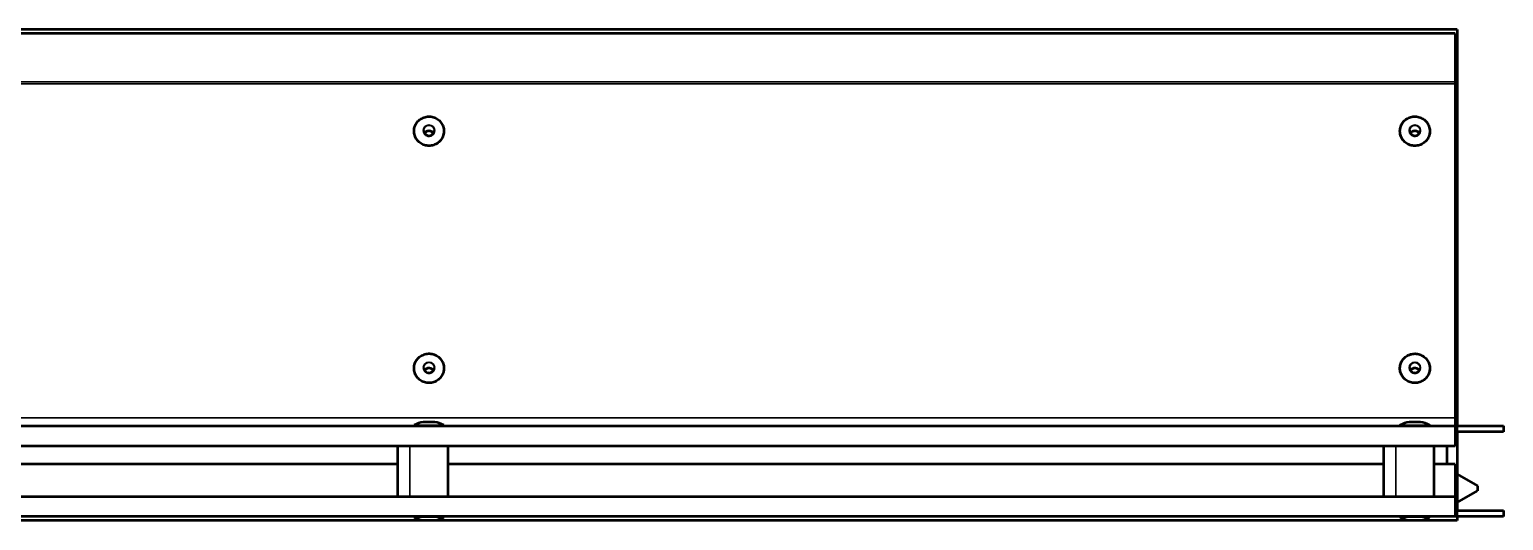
# Model space of a CAD drawing. Header units: millimetres. Extents: x 0 to 2181, y -65 to 1050.
# Drawn here: x 1003.2 to 1369.2, y 432.9 to 554.9 of the extents above; entities that cross this region are included whole.
import ezdxf

# ---------------------------------------------------------------- set-up
doc = ezdxf.new("R2010")
doc.units = ezdxf.units.MM
doc.header["$LTSCALE"] = 2.5
doc.layers.add('Sichtbar (ISO)', color=7, linetype='Continuous', lineweight=50)
doc.layers.add('Sichtbar schmal (ISO)', color=7, linetype='Continuous', lineweight=35)

msp = doc.modelspace()

# ---------------------------------------------------------------- linework, layer by layer
at = {"layer": 'Sichtbar (ISO)'}
for p, q in [((1357.662481289855, 554.9303680896325), (357.6624812898547, 554.9303680896326)), ((1357.162481289855, 553.9303680896332), (358.1624812898528, 553.9303680896318)), ((1357.162481289855, 553.9303680896332), (1357.162481289855, 451.4303680896671)), ((1357.662481289855, 554.9303680896325), (1357.662481289855, 456.4303680896128)), ((1357.662481289855, 540.7309024174873), (1357.162481289854, 540.6422342744717)), ((358.1624812898527, 456.4303680896655), (1369.162481289855, 456.4303680896558)), ((1103.812481289854, 457.3771246663524), (1101.012481289854, 457.3771246663524)), ((1348.562481289855, 457.3771246663535), (1345.762481289855, 457.3771246663535)), ((1369.162481289855, 454.9303680896558), (1357.162481289856, 454.9303680896576)), ((1357.595493991747, 456.4303680896577), (1357.595493991747, 454.9303680896577)), ((1357.662481289855, 454.9303680896134), (1357.662481289855, 435.4303680896319)), ((1369.162481289855, 456.4303680896558), (1369.162481289855, 454.9303680896558)), ((1357.162481289855, 451.4303680896671), (358.1624812898527, 451.4303680896655)), ((1094.662481289855, 438.9303680896625), (1094.662481289855, 451.4303680896625)), ((1107.162481289855, 438.9303680896634), (1107.162481289855, 451.4303680896634)), ((1339.412481289855, 438.9303680896625), (1339.412481289855, 451.4303680896628)), ((1351.912481289855, 438.9303680896633), (1351.912481289855, 451.4303680896637)), ((1355.162481289855, 446.9303659119271), (1355.162481289855, 451.4303677893981)), ((1094.662481289855, 446.9303680896325), (862.4124812898549, 446.9303680896325)), ((1339.412481289855, 446.9303680896325), (1107.162481289855, 446.9303680896325)), ((1357.162481289855, 446.9303680896323), (1351.912481289855, 446.9303680896323)), ((1357.162481289855, 446.9303680896323), (1357.162481289855, 433.9303680896667)), ((1357.662481289855, 444.4303680896189), (1362.662481289855, 441.5436167436708)), ((1357.662481289855, 437.4303680896189), (1362.662481289855, 440.3171194355672)), ((1362.662481289855, 441.5436167436708), (1362.662481289855, 440.3171194355671)), ((358.1624812898547, 438.930368089667), (1357.162481289855, 438.9303680896667)), ((1357.662481289855, 432.9303680896323), (357.6624812898547, 432.9303680896326)), ((1369.162481289855, 433.9303680896554), (358.1624812898547, 433.930368089667)), ((1101.012481289855, 432.9836115129641), (1103.812481289855, 432.9836115129641)), ((1345.762481289855, 432.983611512964), (1348.562481289855, 432.983611512964)), ((1357.162481289855, 435.4303680896573), (1369.162481289855, 435.4303680896553)), ((1357.595493991747, 435.4303680896573), (1357.595493991747, 433.9303680896573)), ((1357.662481289855, 433.9303680896318), (1357.662481289855, 432.9303680896323)), ((1369.162481289855, 435.4303680896553), (1369.162481289855, 433.9303680896554))]:
    msp.add_line(p, q, dxfattribs=at)
for centre, radius, start, end in [((1098.80493927985, 456.5303680896579), 0.1000000000000007, 117.1712056314699, 270), ((1102.412481289854, 449.5021648593826), 7.99999999999998, 100.2075943216619, 117.1712056314884), ((1101.012481289854, 457.2771246663524), 0.1000000000000006, 90.00000000010178, 100.2075943216843), ((1103.812481289855, 457.2771246663524), 0.1000000000000007, 79.79240567831565, 90), ((1102.412481289854, 449.5021648593826), 8.000000000000044, 62.82879436851449, 79.79240567834078), ((1106.020023299859, 456.5303680896579), 0.09999999999999978, 270, 62.82879436853008), ((1343.554939279851, 456.530368089659), 0.1000000000000008, 117.1712056314699, 270), ((1347.162481289855, 449.5021648593838), 7.999999999999973, 100.2075943216619, 117.1712056314884), ((1345.762481289855, 457.2771246663534), 0.1000000000000006, 90.00000000010178, 100.2075943216843), ((1348.562481289855, 457.2771246663534), 0.1000000000000008, 79.79240567831565, 90), ((1347.162481289855, 449.5021648593838), 8.000000000000057, 62.8287943685142, 79.79240567834067), ((1350.770023299859, 456.5303680896589), 0.09999999999999994, 270, 62.82879436853008), ((1098.804939279851, 433.8303680896586), 0.09999999999999978, 90, 242.8287943685301), ((1102.412481289855, 440.8585713199339), 8.000000000000044, 242.8287943685145, 259.7924056783406), ((1101.012481289855, 433.0836115129641), 0.1000000000000007, 259.7924056783157, 270), ((1103.812481289855, 433.0836115129641), 0.1000000000000005, 270.0000000001018, 280.2075943216843), ((1102.412481289855, 440.8585713199339), 7.99999999999998, 280.2075943216619, 297.1712056314883), ((1106.020023299859, 433.8303680896586), 0.1000000000000007, 297.1712056314699, 90), ((1343.55493927985, 433.8303680896585), 0.1, 90, 242.8287943685301), ((1347.162481289855, 440.8585713199341), 8.000000000000002, 242.8287943685153, 259.792405678341), ((1345.762481289855, 433.083611512964), 0.1, 259.7924056783157, 270), ((1348.562481289855, 433.083611512964), 0.1, 270.0000000001018, 280.2075943216843), ((1347.162481289855, 440.8585713199341), 8.000000000000002, 280.2075943216589, 297.1712056314847), ((1350.770023299859, 433.8303680896585), 0.1, 297.1712056314699, 90)]:
    msp.add_arc(centre, radius, start, end, dxfattribs=at)
for points in [[(1357.662481289855, 542.2625918882646), (1357.495652271407, 542.2534162260467), (1357.328985492189, 542.2441062808809), (1357.162481289755, 542.234662348874)], [(1357.162481289855, 445.6260738327019), (1357.328990514653, 445.6166296146646), (1357.495657326727, 445.6073196751597), (1357.662481289855, 445.5981442909865)]]:
    msp.add_open_spline(points, degree=3, dxfattribs=at)
for points, knots in [([(1106.120023299859, 529.6654238891755), (1106.120023299859, 530.053750945275), (1106.056272202317, 530.4420086198935), (1105.807714287444, 531.1792774783025), (1105.622928562771, 531.5281503609232), (1105.150969141666, 532.1513168463949), (1104.863826944122, 532.4254643611274), (1104.216164851937, 532.8713120581493), (1103.855713879652, 533.0428759933513), (1103.097947977217, 533.2659949863471), (1102.700746211636, 533.3174597967153), (1101.909835388855, 533.2949923418395), (1101.516261296372, 533.2210456951561), (1100.772678445664, 532.9551674457691), (1100.422788491353, 532.7633033389625), (1099.802217308915, 532.2810803094937), (1099.531606561752, 531.9908503482393), (1099.09710883573, 531.3414439021329), (1098.93323594391, 530.9824216400458), (1098.728786798345, 530.2319372607918), (1098.688189124763, 529.8406239895406), (1098.73431886191, 529.0652380400695), (1098.821020251563, 528.6813028793815), (1099.112939854031, 527.9595336031409), (1099.318137054216, 527.6218391998541), (1099.826325359641, 527.0267672202375), (1100.129279899316, 526.7695360748371), (1100.802363541903, 526.3615652306929), (1101.172415245544, 526.2109562369873), (1101.942185668631, 526.0316748903584), (1102.341784845882, 526.0030806093723), (1103.130030751141, 526.0708881048114), (1103.518542513952, 526.1672889420676), (1104.245047098121, 526.4753764044146), (1104.582928042965, 526.6869821121384), (1105.173755715053, 527.2039669128956), (1105.426642559893, 527.5092095665659), (1105.821786617303, 528.1823922891969), (1105.964038476832, 528.5501773870699), (1106.094442904854, 529.1722260980694), (1106.120023299859, 529.418821397416), (1106.120023299859, 529.6654238891755)], [0, 0, 0, 0, 0.3196839062670616, 0.3196839062670616, 0.6394345908388996, 0.6394345908388996, 0.9593529379027138, 0.9593529379027138, 1.27946419599726, 1.27946419599726, 1.59971832315112, 1.59971832315112, 1.920018058978519, 1.920018058978519, 2.240252635258774, 2.240252635258774, 2.560330720052378, 2.560330720052378, 2.880214235973929, 2.880214235973929, 3.199943443471101, 3.199943443471101, 3.519629672198184, 3.519629672198184, 3.839405333424668, 3.839405333424668, 4.15935946136209, 4.15935946136209, 4.479502371496208, 4.479502371496208, 4.7997729185008, 4.7997729185008, 5.120068897629319, 5.120068897629319, 5.440280609787949, 5.440280609787949, 5.760323936506346, 5.760323936506346, 6.080173833674019, 6.080173833674019, 6.283185307179586, 6.283185307179586, 6.283185307179586, 6.283185307179586]), ([(1343.531351867759, 528.9297495470291), (1343.611193144466, 528.5494092872904), (1343.753456076877, 528.1818149114832), (1344.14848361939, 527.5090311804568), (1344.401223832862, 527.2039855810939), (1344.991683800276, 526.687255497151), (1345.329350607881, 526.4757145421698), (1346.055495587767, 526.1675825541207), (1346.443875516914, 526.071102836222), (1347.232026984256, 526.003056071608), (1347.631667473822, 526.0315331845126), (1348.40167505309, 526.2106367236779), (1348.771912965869, 526.361224394282), (1349.445397568277, 526.7692884002528), (1349.748553677398, 527.0266544236555), (1350.257018782119, 527.6220804625501), (1350.46229419315, 527.9599910798393), (1350.754186670612, 528.6821210275525), (1350.840815960216, 529.0661873455887), (1350.886718011956, 529.8416427466346), (1350.846017932554, 530.2328912109072), (1350.641441207447, 530.983093926767), (1350.477586336686, 531.3419109340736), (1350.043262436777, 531.990922761985), (1349.772820855645, 532.2809724455047), (1349.152638513948, 532.7629915648781), (1348.802958489395, 532.9548205120793), (1348.059702197151, 533.2207934117124), (1347.666231962899, 533.2948360384736), (1346.875352772423, 533.3175520851644), (1346.478077465513, 533.2661960843774), (1345.720026039637, 533.0432164263815), (1345.359374501719, 532.8716462080926), (1344.711312419912, 532.4256488513079), (1344.423982617045, 532.15134197587), (1343.951795534357, 531.5277960570213), (1343.766961776021, 531.178709417736), (1343.518484115153, 530.44111455242), (1343.454822808702, 530.0527574349082), (1343.455013481709, 529.4177805168935), (1343.480660917909, 529.1712262596757), (1343.531351867759, 528.9297495470291)], [0, 0, 0, 0, 0.3197116300300792, 0.3197116300300792, 0.6395615995414383, 0.6395615995414383, 0.9596048873476831, 0.9596048873476831, 1.279816502462715, 1.279816502462715, 1.600112450952565, 1.600112450952565, 1.920383071290332, 1.920383071290332, 2.240526067517008, 2.240526067517008, 2.56048018017995, 2.56048018017995, 2.880255748855703, 2.880255748855703, 3.199941954387775, 3.199941954387775, 3.519671245854551, 3.519671245854551, 3.83955481789391, 3.83955481789391, 4.159632844708018, 4.159632844708018, 4.479867327634486, 4.479867327634486, 4.800167053130412, 4.800167053130412, 5.120421265615385, 5.120421265615385, 5.440532597609525, 5.440532597609525, 5.760450907906195, 5.760450907906195, 6.080201501395875, 6.080201501395875, 6.283185307179586, 6.283185307179586, 6.283185307179586, 6.283185307179586]), ([(1101.112481289854, 529.8067745757235), (1101.112481289854, 529.6705997606865), (1101.134920976585, 529.5344467568958), (1101.222431883827, 529.2759728154757), (1101.287463888967, 529.1536862029284), (1101.453505387904, 528.9354824271276), (1101.554431746811, 528.8395631816159), (1101.781903189161, 528.6838329333317), (1101.908362564575, 528.6239873604804), (1102.174004110987, 528.5463780313524), (1102.313120882047, 528.5285745113453), (1102.589997005956, 528.5367452194092), (1102.727705738333, 528.5626994318028), (1102.987894573503, 528.655713461954), (1103.110318582196, 528.7227791439097), (1103.3276033725, 528.8912750555302), (1103.422387291963, 528.9927226127369), (1103.574763031429, 529.2198120680782), (1103.632263536122, 529.34545746236), (1103.697541769214, 529.5842578954305), (1103.712481289855, 529.695512264167), (1103.712481289855, 529.8067745757236)], [3.141592653589854, 3.141592653589854, 3.141592653589854, 3.141592653589854, 3.462545281175744, 3.462545281175744, 3.783293276395074, 3.783293276395074, 4.103532000915784, 4.103532000915784, 4.423193364319356, 4.423193364319356, 4.74243358601119, 4.74243358601119, 5.061541395297469, 5.061541395297469, 5.380841240119951, 5.380841240119951, 5.700603962314921, 5.700603962314921, 6.020949362628084, 6.020949362628084, 6.283185307179584, 6.283185307179584, 6.283185307179584, 6.283185307179584]), ([(1103.508258436969, 529.1209192050894), (1103.491265994362, 529.147020581482), (1103.473301495746, 529.1725170825015), (1103.371457191805, 529.3063559830534), (1103.270530832898, 529.4022752285654), (1103.043059390548, 529.5580054768494), (1102.916600015134, 529.6178510497007), (1102.650958468722, 529.6954603788288), (1102.511841697662, 529.7132638988359), (1102.234965573753, 529.7050931907719), (1102.097256841376, 529.6791389783783), (1101.837068006206, 529.5861249482273), (1101.714643997514, 529.5190592662714), (1101.49735920721, 529.3505633546511), (1101.402575287746, 529.2491157974443), (1101.323171290127, 529.1307779922637), (1101.319920312631, 529.1258594283864), (1101.316704142741, 529.1209192050894)], [0.568779524478707, 0.568779524478707, 0.568779524478707, 0.568779524478707, 0.6417006228052211, 0.6417006228052211, 0.9619393473259314, 0.9619393473259314, 1.281600710729504, 1.281600710729504, 1.600840932421338, 1.600840932421338, 1.919948741707617, 1.919948741707617, 2.239248586530099, 2.239248586530099, 2.559011308725069, 2.559011308725069, 2.572813129111106, 2.572813129111106, 2.572813129111106, 2.572813129111106]), ([(1345.862481289855, 529.806774575724), (1345.862481289855, 529.670599760687), (1345.884920976585, 529.5344467568963), (1345.972431883828, 529.2759728154762), (1346.037463888967, 529.1536862029288), (1346.203505387904, 528.935482427128), (1346.304431746811, 528.8395631816162), (1346.531903189161, 528.6838329333322), (1346.658362564575, 528.6239873604809), (1346.924004110987, 528.5463780313529), (1347.063120882047, 528.5285745113457), (1347.339997005956, 528.5367452194097), (1347.477705738333, 528.5626994318033), (1347.737894573503, 528.6557134619543), (1347.860318582196, 528.7227791439102), (1348.0776033725, 528.8912750555306), (1348.172387291963, 528.9927226127372), (1348.324763031429, 529.2198120680787), (1348.382263536122, 529.3454574623604), (1348.447541769214, 529.5842578954308), (1348.462481289855, 529.6955122641674), (1348.462481289855, 529.806774575724)], [6.079906646570791, 6.079906646570791, 6.079906646570791, 6.079906646570791, 6.40085927415668, 6.40085927415668, 6.72160726937601, 6.72160726937601, 7.04184599389672, 7.04184599389672, 7.361507357300293, 7.361507357300293, 7.680747578992126, 7.680747578992126, 7.999855388278405, 7.999855388278405, 8.319155233100886, 8.319155233100886, 8.638917955295856, 8.638917955295856, 8.959263355609018, 8.959263355609018, 9.221499300160584, 9.221499300160584, 9.221499300160584, 9.221499300160584]), ([(1348.258258436969, 529.1209192050899), (1348.241265994362, 529.1470205814824), (1348.223301495746, 529.172517082502), (1348.121457191805, 529.306355983054), (1348.020530832898, 529.4022752285658), (1347.793059390548, 529.5580054768499), (1347.666600015134, 529.6178510497012), (1347.400958468722, 529.6954603788291), (1347.261841697662, 529.7132638988363), (1346.984965573754, 529.7050931907723), (1346.847256841376, 529.6791389783788), (1346.587068006206, 529.5861249482277), (1346.464643997514, 529.5190592662718), (1346.24735920721, 529.3505633546515), (1346.152575287746, 529.2491157974448), (1346.073171290127, 529.1307779922641), (1346.069920312631, 529.1258594283869), (1346.066704142741, 529.12091920509)], [3.507093517459666, 3.507093517459666, 3.507093517459666, 3.507093517459666, 3.580014615786217, 3.580014615786217, 3.900253340306927, 3.900253340306927, 4.2199147037105, 4.2199147037105, 4.539154925402333, 4.539154925402333, 4.858262734688612, 4.858262734688612, 5.177562579511094, 5.177562579511094, 5.497325301706065, 5.497325301706065, 5.511127122092061, 5.511127122092061, 5.511127122092061, 5.511127122092061]), ([(1106.10674057555, 471.0581456540709), (1106.073310855684, 471.4450844642488), (1105.976364859151, 471.8266454997512), (1105.665230689523, 472.540628878819), (1105.451063735608, 472.8729107971762), (1104.92711454889, 473.4546606507889), (1104.617371473195, 473.7039822490739), (1103.933581504522, 474.0944294244541), (1103.559615857396, 474.2354272189627), (1102.785294676826, 474.3947534542649), (1102.385061259062, 474.4130096151554), (1101.598896695629, 474.3248467635137), (1101.213100076883, 474.2184356110277), (1100.495102531083, 473.8916733598224), (1100.16301002251, 473.6714089538754), (1099.586243343541, 473.1393392626943), (1099.341624240086, 472.8276733616357), (1098.964651132172, 472.1445291605529), (1098.832298831879, 471.7732058476658), (1098.693213167432, 471.0084788718577), (1098.686454518102, 470.6152204773317), (1098.799162457394, 469.8464738504428), (1098.918604818323, 469.4711221979165), (1099.271615959943, 468.7761788348916), (1099.505162443557, 468.4567292090836), (1100.062799681318, 467.9059841068271), (1100.386844893272, 467.6748341102933), (1101.092707065045, 467.3242473991266), (1101.47443429444, 467.204931031599), (1102.256937931518, 467.0902899411312), (1102.657587252461, 467.0950240348357), (1103.437183445429, 467.2281447564299), (1103.815997737163, 467.356508215494), (1104.513335772562, 467.7239040179255), (1104.83175945074, 467.9628375213599), (1105.375894322775, 468.5270635478324), (1105.601561116923, 468.8522110942145), (1105.937280155583, 469.5557698514825), (1106.047338090583, 469.9340266676232), (1106.123710265159, 470.5646267097387), (1106.127967767053, 470.8124473874766), (1106.10674057555, 471.0581456540709)], [0, 0, 0, 0, 0.3196887837853669, 0.3196887837853669, 0.63947672227378, 0.63947672227378, 0.9594470989301521, 0.9594470989301521, 1.279603591261556, 1.279603591261556, 1.599880400335381, 1.599880400335381, 1.920173461972598, 1.920173461972598, 2.240373914415023, 2.240373914415023, 2.560401264245143, 2.560401264245143, 2.880236601088447, 2.880236601088447, 3.199941553611171, 3.199941553611171, 3.519639300992603, 3.519639300992603, 3.839456514406419, 3.839456514406419, 4.159462962498331, 4.159462962498331, 4.479647909853067, 4.479647909853067, 4.799936025903055, 4.799936025903055, 5.120219924889708, 5.120219924889708, 5.440393400519349, 5.440393400519349, 5.760384837705972, 5.760384837705972, 6.080189438169768, 6.080189438169768, 6.283185307179586, 6.283185307179586, 6.283185307179586, 6.283185307179586]), ([(1345.623041605079, 474.063610453762), (1345.263161611858, 473.9022431758456), (1344.929809570111, 473.6838209874142), (1344.349996761809, 473.154952066594), (1344.103592094449, 472.844644109795), (1343.722704065045, 472.1635942471758), (1343.58822317292, 471.7930073407791), (1343.444753678551, 471.0290585855034), (1343.435739978004, 470.6358422439848), (1343.544038958526, 469.8664825552912), (1343.661327283296, 469.4904758130425), (1344.010347945616, 468.7935912626996), (1344.242058129539, 468.4728553779931), (1344.796525770485, 467.919035154457), (1345.119238337024, 467.6860964201788), (1345.823074536382, 467.3316091958187), (1346.204109250071, 467.2101818267857), (1346.985939500225, 467.0912095615448), (1347.386608382564, 467.0937248143542), (1348.166954942298, 467.2225251064677), (1348.54649979336, 467.3487884471226), (1349.245936231915, 467.7123164022108), (1349.565726910142, 467.9494833056937), (1350.11309291651, 468.5106892677202), (1350.340622821125, 468.8345838324633), (1350.680374093914, 469.53627662845), (1350.792600483712, 469.9139203731046), (1350.890442260114, 470.6847547859248), (1350.876084229193, 471.0778023692678), (1350.722282234168, 471.8396300353401), (1350.582861309292, 472.2082735171919), (1350.193039928892, 472.8839789592799), (1349.942663548165, 473.1908973643644), (1349.356214260141, 473.7120095437247), (1349.020193328759, 473.9260594789899), (1348.296454245816, 474.239593620067), (1347.908833288895, 474.3389653017297), (1347.121234113755, 474.4128867434397), (1346.721386515502, 474.3873904656755), (1346.090794108457, 474.2456725202687), (1345.85160932219, 474.1660983692466), (1345.623041605079, 474.063610453762)], [0, 0, 0, 0, 0.3202029128369763, 0.3202029128369763, 0.640233698599328, 0.640233698599328, 0.9600721202655167, 0.9600721202655167, 1.279778415623009, 1.279778415623009, 1.599475103298432, 1.599475103298432, 1.919289380275564, 1.919289380275564, 2.239292358206342, 2.239292358206342, 2.559474668763689, 2.559474668763689, 2.87976185218603, 2.87976185218603, 3.200046794986925, 3.200046794986925, 3.5202229865368, 3.5202229865368, 3.840217905641993, 3.840217905641993, 4.160025366224441, 4.160025366224441, 4.479719705168458, 4.479719705168458, 4.799429340054886, 4.799429340054886, 5.119275070608641, 5.119275070608641, 5.439313769741934, 5.439313769741934, 5.759522196335111, 5.759522196335111, 6.079817378485869, 6.079817378485869, 6.283185307179586, 6.283185307179586, 6.283185307179586, 6.283185307179586]), ([(1101.112481289854, 470.8914565710573), (1101.112481289854, 470.7552817560202), (1101.134920976585, 470.6191287522295), (1101.222431883827, 470.3606548108094), (1101.287463888967, 470.2383681982621), (1101.453505387904, 470.0201644224613), (1101.554431746811, 469.9242451769495), (1101.781903189161, 469.7685149286655), (1101.908362564575, 469.7086693558141), (1102.174004110987, 469.6310600266862), (1102.313120882047, 469.6132565066789), (1102.589997005955, 469.6214272147431), (1102.727705738333, 469.6473814271365), (1102.987894573503, 469.7403954572876), (1103.110318582195, 469.8074611392435), (1103.327603372499, 469.9759570508638), (1103.422387291963, 470.0774046080705), (1103.574763031429, 470.3044940634119), (1103.632263536122, 470.4301394576935), (1103.697541769213, 470.668939890764), (1103.712481289854, 470.7801942595007), (1103.712481289854, 470.8914565710573)], [3.056961780061074, 3.056961780061074, 3.056961780061074, 3.056961780061074, 3.377914407646963, 3.377914407646963, 3.698662402866294, 3.698662402866294, 4.018901127387004, 4.018901127387004, 4.338562490790577, 4.338562490790577, 4.65780271248241, 4.65780271248241, 4.976910521768689, 4.976910521768689, 5.296210366591171, 5.296210366591171, 5.615973088786141, 5.615973088786141, 5.936318489099303, 5.936318489099303, 6.198554433650867, 6.198554433650867, 6.198554433650867, 6.198554433650867]), ([(1103.508258436968, 470.2056012004232), (1103.491265994362, 470.2317025768156), (1103.473301495746, 470.2571990778353), (1103.371457191805, 470.3910379783873), (1103.270530832898, 470.4869572238991), (1103.043059390548, 470.6426874721831), (1102.916600015134, 470.7025330450344), (1102.650958468722, 470.7801423741624), (1102.511841697662, 470.7979458941695), (1102.234965573753, 470.7897751861055), (1102.097256841376, 470.763820973712), (1101.837068006206, 470.6708069435609), (1101.714643997513, 470.603741261605), (1101.497359207209, 470.4352453499848), (1101.402575287746, 470.333797792778), (1101.323171290127, 470.2154599875973), (1101.31992031263, 470.2105414237201), (1101.31670414274, 470.2056012004231)], [6.767333958129563, 6.767333958129563, 6.767333958129563, 6.767333958129563, 6.840255056456086, 6.840255056456086, 7.160493780976796, 7.160493780976796, 7.480155144380369, 7.480155144380369, 7.799395366072202, 7.799395366072202, 8.118503175358482, 8.118503175358482, 8.437803020180963, 8.437803020180963, 8.757565742375935, 8.757565742375935, 8.771367562761956, 8.771367562761956, 8.771367562761956, 8.771367562761956]), ([(1345.862481289855, 470.8914565710576), (1345.862481289855, 470.7552817560206), (1345.884920976586, 470.6191287522298), (1345.972431883828, 470.3606548108097), (1346.037463888967, 470.2383681982624), (1346.203505387904, 470.0201644224617), (1346.304431746811, 469.9242451769498), (1346.531903189161, 469.7685149286658), (1346.658362564575, 469.7086693558145), (1346.924004110987, 469.6310600266864), (1347.063120882047, 469.6132565066793), (1347.339997005956, 469.6214272147433), (1347.477705738333, 469.6473814271368), (1347.737894573503, 469.7403954572879), (1347.860318582196, 469.8074611392438), (1348.0776033725, 469.9759570508642), (1348.172387291963, 470.0774046080709), (1348.324763031429, 470.3044940634123), (1348.382263536122, 470.4301394576939), (1348.447541769214, 470.6689398907644), (1348.462481289855, 470.780194259501), (1348.462481289855, 470.8914565710576)], [1.142428360692626, 1.142428360692626, 1.142428360692626, 1.142428360692626, 1.463380988278515, 1.463380988278515, 1.784128983497845, 1.784128983497845, 2.104367708018555, 2.104367708018555, 2.424029071422128, 2.424029071422128, 2.743269293113962, 2.743269293113962, 3.062377102400241, 3.062377102400241, 3.381676947222723, 3.381676947222723, 3.701439669417693, 3.701439669417693, 4.021785069730855, 4.021785069730855, 4.284021014282418, 4.284021014282418, 4.284021014282418, 4.284021014282418]), ([(1348.258258436969, 470.2056012004235), (1348.241265994362, 470.231702576816), (1348.223301495746, 470.2571990778356), (1348.121457191805, 470.3910379783876), (1348.020530832898, 470.4869572238994), (1347.793059390548, 470.6426874721834), (1347.666600015134, 470.7025330450348), (1347.400958468722, 470.7801423741627), (1347.261841697662, 470.7979458941699), (1346.984965573754, 470.7897751861059), (1346.847256841376, 470.7638209737124), (1346.587068006206, 470.6708069435613), (1346.464643997514, 470.6037412616054), (1346.24735920721, 470.4352453499851), (1346.152575287746, 470.3337977927783), (1346.073171290127, 470.2154599875977), (1346.069920312631, 470.2105414237205), (1346.066704142741, 470.2056012004236)], [4.852800538761111, 4.852800538761111, 4.852800538761111, 4.852800538761111, 4.925721637087637, 4.925721637087637, 5.245960361608347, 5.245960361608347, 5.56562172501192, 5.56562172501192, 5.884861946703754, 5.884861946703754, 6.203969755990032, 6.203969755990032, 6.523269600812514, 6.523269600812514, 6.843032323007485, 6.843032323007485, 6.85683414339349, 6.85683414339349, 6.85683414339349, 6.85683414339349])]:
    msp.add_open_spline(points, degree=3, knots=knots, dxfattribs=at)
at = {"layer": 'Sichtbar schmal (ISO)'}
for p, q in [((1357.662481289855, 545.3416096031251), (1357.162481289854, 545.3416096031251)), ((358.1624812898525, 541.9303680896317), (1357.162481289855, 541.9303680896331)), ((1357.162481289854, 543.3436684635432), (1357.662481289855, 543.3436684635432)), ((1357.662481289855, 542.6129928725597), (1357.162481289854, 542.6129928725597)), ((358.1624812898525, 541.4571526839717), (1357.162481289855, 541.4571526839733)), ((1357.662481289855, 493.9303680896071), (1357.162481289854, 493.9303680896072)), ((358.1624812898524, 458.4571526839761), (1357.162481289855, 458.4571526839776)), ((1098.759274191116, 456.6193326875095), (1106.065688388593, 456.6193326875095)), ((1103.830202808842, 457.3755418790989), (1100.994759770867, 457.3755418790989)), ((1343.509274191117, 456.6193326875106), (1350.815688388594, 456.6193326875106)), ((1348.580202808842, 457.3755418791), (1345.744759770868, 457.3755418791)), ((1097.662481289855, 451.4303680896634), (1097.662481289855, 438.9303680896634)), ((1342.412481289855, 451.4303680896637), (1342.412481289855, 438.9303680896633)), ((1357.662481289855, 445.2477433066944), (1357.162481289855, 445.2477433066944)), ((1357.662481289855, 444.5170677157205), (1357.162481289855, 444.5170677157205)), ((1357.162481289855, 442.5191265761397), (1357.662481289855, 442.5191265761397)), ((1106.065688388593, 433.741403491807), (1098.759274191116, 433.741403491807)), ((1100.994759770868, 432.9851943002176), (1103.830202808842, 432.9851943002176)), ((1350.815688388593, 433.7414034918069), (1343.509274191116, 433.7414034918069)), ((1345.744759770867, 432.9851943002176), (1348.580202808842, 432.9851943002176))]:
    msp.add_line(p, q, dxfattribs=at)
for centre, major_axis, ratio in [((1102.412481289854, 529.6822636564801), (-3.653207098738382, 3.265815367025148e-14), 0.9819219667444368), ((1102.412481289854, 529.8254035922251), (-1.417721518987336, 1.267384136111537e-14), 0.9819219667444367), ((1347.162481289855, 529.6822636564806), (3.65320709873842, 6.828738963182702e-13), 0.9819219667444341), ((1347.162481289855, 529.8254035922255), (1.417721518987351, 2.661933173886411e-13), 0.981921966744434), ((1102.412481289854, 470.7669456518138), (-3.653207098738409, -5.181185341873729e-13), 0.9819219667444095), ((1102.412481289854, 470.9100855875587), (-1.417721518987347, -2.007725583008657e-13), 0.9819219667444096), ((1347.162481289855, 470.7669456518142), (-3.65320709873843, 7.807990365371608e-13), 0.9819219667444334), ((1347.162481289855, 470.9100855875591), (1.417721518987355, -1.535230276239474e-13), 0.9819219667444333)]:
    msp.add_ellipse(centre, major_axis=major_axis, ratio=ratio, dxfattribs=at)
for centre, major_axis, ratio, start_param, end_param in [((1102.412481289854, 529.8067745757236), (-1.299999999999995, -6.287965969559388e-14), 0.9819219667444367, 3.14159265358981, 6.283185307179603), ((1347.162481289855, 529.806774575724), (-1.300000000000008, -2.237099394619689e-14), 0.9819219667444343, 3.141592653589782, 6.283185307179575), ((1102.412481289854, 528.4350638344577), (-1.299999999999995, -9.48026379621325e-14), 0.9819219667444367, 3.709273004445979, 5.715504956323247), ((1347.162481289855, 528.4350638344581), (-1.300000000000008, -3.72184921770824e-13), 0.9819219667444341, 3.709273004445765, 5.715504956323032), ((1102.412481289854, 470.8914565710573), (-1.300000000000004, -1.143356243016313e-14), 0.9819219667444097, 3.141592653589789, 6.283185307179583), ((1347.162481289855, 470.8914565710576), (-1.300000000000011, 1.704886232190005e-14), 0.9819219667444334, 3.141592653589803, 6.283185307179596), ((1102.412481289854, 469.5197458297913), (-1.300000000000004, -3.141584214993998e-13), 0.9819219667444097, 3.709273004445822, 5.715504956323065), ((1347.162481289855, 469.5197458297915), (-1.300000000000011, 1.092875789865389e-14), 0.9819219667444334, 3.709273004446062, 5.715504956323328)]:
    msp.add_ellipse(centre, major_axis=major_axis, ratio=ratio, start_param=start_param, end_param=end_param, dxfattribs=at)

doc.saveas('drawing.dxf')
